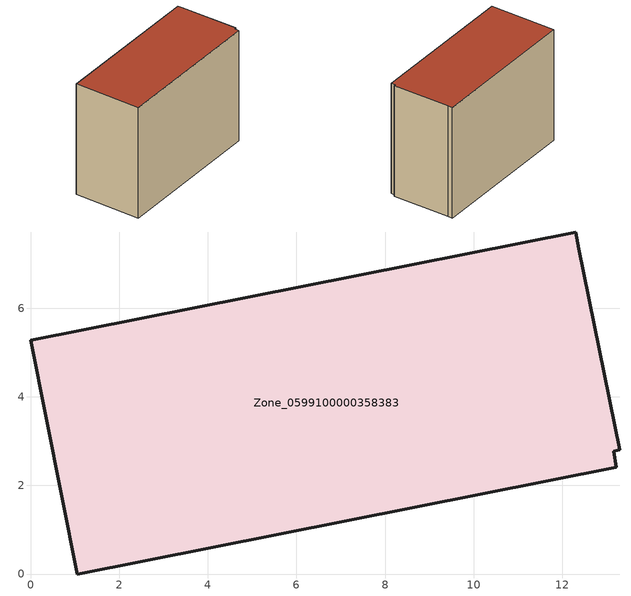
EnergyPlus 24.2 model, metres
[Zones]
Zone_0599100000358383
 floor ground (C_G): 1.04,0 0,5.28 12.31,7.72 12.37,7.35 13.3,2.81 13.16,2.77 13.23,2.41 z0
 wall outside (C_F): 0,5.28 1.04,0 13.23,2.41 13.16,2.77 13.3,2.81 12.37,7.35 12.31,7.72 0,5.28 z0:9.36
 roof outside (C_R): 13.23,2.41 13.16,2.77 13.3,2.81 12.37,7.35 12.31,7.72 0,5.28 1.04,0 z9.36
[BUILDING]
Pand.0599100000358383: North Axis=0; Terrain=City; Loads Convergence Tolerance Value=0.04; Temperature Convergence Tolerance Value=0.4; Solar Distribution=FullExterior; Maximum Number of Warmup Days=25; Minimum Number of Warmup Days=1
[Site:Location]
Rotterdam.The.Hague.AP_ZH_NLD Design_Conditions: Latitude=51.96; Longitude=4.45; Time Zone=1; Elevation=-4.5
[SITE:GROUNDTEMPERATURE:BUILDINGSURFACE]
18, 18, 18, 18, 18, 18, 18, 18, 18, 18, 18, 18
[MATERIAL] Thermal Absorptance=0.9; Solar Absorptance=0.7; Visible Absorptance=0.7
Name | Roughness | Thickness | Conductivity | Density | Specific Heat
G.TI.1992-2005 | MediumSmooth | 0.15 | 0.06 | 540 | 1210
F.TI.1992-2005 | Rough | 0.3 | 0.12 | 1920 | 840
R.TI.1992-2005 | MediumRough | 0.2 | 0.08 | 1500 | 1000
[CONSTRUCTION]
C_G: G.TI.1992-2005
C_F: F.TI.1992-2005
C_R: R.TI.1992-2005
[ZONE]
Zone_0599100000358383: Type=1; Multiplier=1; Ceiling Height=Autocalculate; Volume=Autocalculate; Floor Area=autocalculate; Part of Total Floor Area=Yes
[ZONEINFILTRATION:DESIGNFLOWRATE]
Infil_Zone_0599100000358383: Zone or ZoneList or Space or SpaceList=Zone_0599100000358383; Schedule=AlwaysOn; Design Flow Rate Calculation Method=Flow/Area; Flow Rate per Floor Area=0.0015; Constant Term Coefficient=1; Temperature Term Coefficient=0; Velocity Term Coefficient=0; Velocity Squared Term Coefficient=0
[HVACTEMPLATE:ZONE:IDEALLOADSAIRSYSTEM]
Zone_0599100000358383: Maximum Heating Supply Air Temperature=50; Minimum Cooling Supply Air Temperature=13; Maximum Heating Supply Air Humidity Ratio=0.0156; Minimum Cooling Supply Air Humidity Ratio=0.0077; Heating Limit=NoLimit; Cooling Limit=NoLimit; Dehumidification Control Type=ConstantSensibleHeatRatio; Cooling Sensible Heat Ratio=0.7; Dehumidification Setpoint=60; Humidification Control Type=None; Humidification Setpoint=30; Outdoor Air Method=None; Outdoor Air Flow Rate per Person=0.00944; Outdoor Air Flow Rate per Zone Floor Area=0; Outdoor Air Flow Rate per Zone=0; Demand Controlled Ventilation Type=None; Outdoor Air Economizer Type=NoEconomizer; Heat Recovery Type=None; Sensible Heat Recovery Effectiveness=0.7; Latent Heat Recovery Effectiveness=0.65
[ZONECONTROL:THERMOSTAT]
ThermostatControl_Zone_0599100000358383: Zone or ZoneList=Zone_0599100000358383; Control Type Schedule=DualSetpointControlType; Control 1=Thermostat_Zone_0599100000358383; Temperature Difference Between Cutout And Setpoint=0
[THERMOSTATSETPOINT:DUALSETPOINT]
Thermostat_Zone_0599100000358383: Heating Setpoint Temperature Schedule=HeatingSetpoint_Zone_0599100000358383; Cooling Setpoint Temperature Schedule=CoolingSetpoint_Zone_0599100000358383
[SCHEDULE:COMPACT]
HeatingSetpoint_Zone_0599100000358383: Through: 12/31, For: AllDays, Until: 24:00, 21
CoolingSetpoint_Zone_0599100000358383: Through: 12/31, For: AllDays, Until: 24:00, 24
DualSetpointControlType: Through: 12/31, For: AllDays, Until: 24:00, 4
AlwaysOn: Through: 12/31, For: AllDays, Until: 24:00, 1
